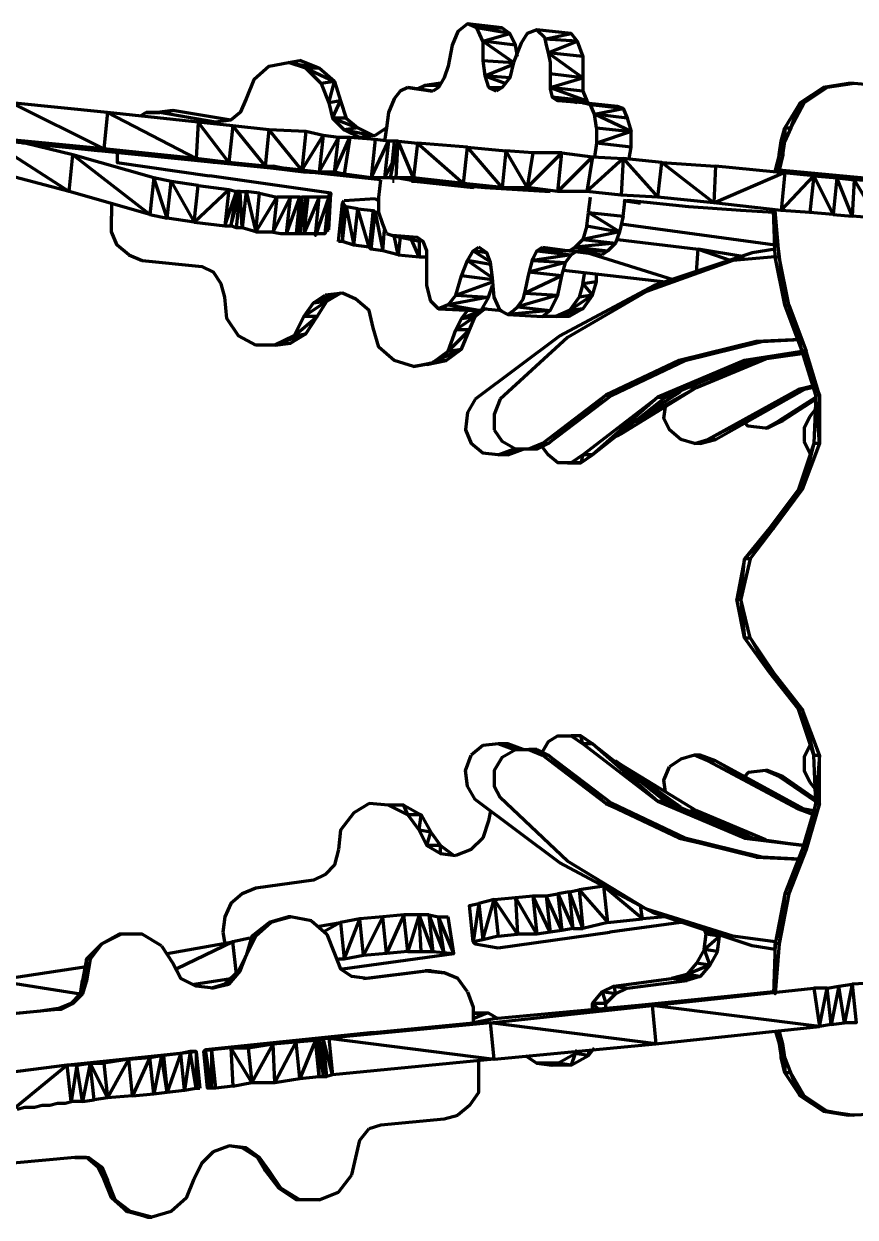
# Model space of a CAD drawing. Header units: inches. Extents: x -243 to 239, y -353 to 248.
# Drawn here: x -184.4 to -112.4, y 145 to 248.3 of the extents above; entities that cross this region are included whole.
import ezdxf

# ---------------------------------------------------------------- set-up
doc = ezdxf.new("R2010")
doc.units = ezdxf.units.IN
doc.layers.add('P', color=250, linetype='CONTINUOUS', lineweight=100)

msp = doc.modelspace()

# ---------------------------------------------------------------- linework, layer by layer
at = {"layer": 'P', "color": 0, "linetype": 'CONTINUOUS'}
for points in [[(-145.17, 248), (-143, 248), (-146, 248.33), (-146.83, 247.67), (-147.33, 246.5), (-147.67, 244.67)], [(-144.67, 246.83), (-145.17, 248), (-146, 248.33)], [(-143, 248), (-142.33, 247.5), (-145.17, 248)], [(-142.33, 247.5), (-141.83, 246.5), (-144.67, 246.83)], [(-144.67, 246.83), (-142.33, 247.5)], [(-139.33, 247), (-137, 247.5), (-140, 247.83), (-140.83, 247.5), (-141.33, 246.67), (-142, 245)], [(-140, 247.83), (-139.33, 247.17), (-139.17, 246.5), (-139, 245.83), (-138.83, 245), (-138.83, 244.17), (-138.83, 243.5), (-138.83, 242.67), (-138.67, 242)], [(-137, 247.5), (-136.5, 246.83), (-139.33, 247)], [(-142, 245), (-144.67, 246.83)], [(-144.67, 246.83), (-144.67, 245.17), (-144.5, 243.83), (-144.17, 242.83)], [(-141.67, 245.5), (-141.83, 246.5)], [(-136.5, 246.83), (-136, 245.5), (-139, 245.83), (-136, 243.67), (-138.83, 244)], [(-139, 245.83), (-136.5, 246.83)], [(-163.17, 244.67), (-161.5, 245), (-160.5, 245.17)], [(-161.5, 245), (-158.83, 244.5), (-160, 244.5)], [(-158.67, 243.17), (-160, 244.5), (-161.5, 245)], [(-157.5, 243.33), (-158.83, 244.5), (-160.5, 245.17)], [(-144.67, 245.17), (-142, 245)], [(-142, 245), (-142.33, 243.67), (-143, 242.83), (-143.5, 242.5)], [(-136, 245.5), (-136, 242.5), (-135.67, 241.67)], [(-163.17, 244.67), (-164.5, 243.5), (-165.17, 241.83), (-165.67, 240.67), (-166.5, 240)], [(-160, 244.5), (-157.5, 243.33)], [(-147.67, 244.67), (-148, 243.67), (-148.5, 242.83)], [(-144.5, 243.83), (-142, 244.83)], [(-157.67, 240.17), (-157, 241.67), (-158, 241.5), (-157.5, 243.33), (-158.67, 243.17)], [(-158.67, 243.17), (-158, 241.5), (-157.67, 240.17), (-156.67, 239.17)], [(-157.5, 243.33), (-157, 241.67), (-156.5, 240.17), (-155.5, 239.33)], [(-148.33, 243), (-149.67, 243), (-148.33, 243.17), (-148.5, 243.17), (-149.67, 243), (-150.33, 242.67)], [(-142.33, 243.67), (-144.5, 243.83), (-142.67, 243.17)], [(-138.83, 242.83), (-136, 243.67)], [(-151.83, 242.5), (-152.33, 241.83), (-152.83, 240.67), (-153, 239.33)], [(-151.17, 242.83), (-151.83, 242.5)], [(-149, 242.5), (-151.17, 242.83)], [(-151.17, 242.83), (-149, 242.5)], [(-148.5, 242.83), (-149, 242.5)], [(-144.17, 242.83), (-143.17, 242.83)], [(-144.17, 242.83), (-143, 242.83)], [(-143.5, 242.5), (-144.17, 242.83)], [(-136, 242.5), (-138.83, 242.83), (-135.67, 241.67), (-138.67, 242)], [(-136.5, 241.5), (-138.67, 242), (-138.17, 241.67)], [(-166.5, 240), (-171.5, 240.83), (-172.83, 240.67)], [(-172.67, 240.67), (-171.5, 240.83)], [(-136, 241.5), (-138.17, 241.67)], [(-133, 241.17), (-136, 241.5)], [(-135, 240.5), (-132.5, 241), (-135.33, 241.33), (-136, 241.5), (-132.5, 241), (-133, 241.17)], [(-135.5, 241.5), (-135.67, 241.67)], [(-134.83, 239.33), (-135, 240.5), (-135.33, 241.33)], [(-132.5, 241), (-132.17, 240.17), (-135, 240.5)], [(-173.83, 240.67), (-174.33, 240.33)], [(-173.83, 240.67), (-172.83, 240.67), (-172.67, 240.67)], [(-166.5, 240), (-167.83, 239.83), (-172.67, 240.67), (-173.83, 240.67)], [(-156.5, 240.17), (-157.67, 240.17), (-155.5, 239.33), (-156.67, 239.17)], [(-132.17, 240.17), (-131.83, 239), (-135, 240.5)], [(-156.67, 239.17), (-154.17, 238.67)], [(-155.33, 238.5), (-156.67, 239.17)], [(-154.17, 238.67), (-155.5, 239.33)], [(-153, 239.33), (-154, 238.67)], [(-153, 239.33), (-153.17, 238.17)], [(-134.83, 239.33), (-134.83, 238), (-135, 236.83)], [(-134.83, 239.33), (-131.83, 239)], [(-131.83, 237.67), (-131.83, 239), (-134.83, 238)], [(-154, 238.67), (-155.33, 238.5)], [(-131.83, 237.67), (-134.83, 238)], [(-176.33, 237.17), (-176.33, 236.33), (-168.33, 235.17)], [(-132, 236.67), (-131.83, 237.67)], [(-153, 230.17), (-153.33, 231), (-153.67, 232), (-153.67, 233.33), (-153.5, 234.83)], [(-152.33, 234.67), (-152.5, 234.67)], [(-149.83, 234.67), (-150.83, 234.67)], [(-176.83, 232.83), (-176.83, 231.67)], [(-135.67, 230.83), (-135.5, 232), (-135.33, 233.33)], [(-132.5, 231.67), (-132.33, 233.17)], [(-175.33, 228.33), (-176.33, 229.17), (-176.83, 230.33), (-176.83, 231.67)], [(-135.5, 232), (-132.5, 231.67), (-132.83, 230.33), (-135.5, 232)], [(-135.67, 230.83), (-136, 229.67), (-136.67, 229)], [(-135.67, 230.83), (-132.83, 230.33), (-136, 229.67)], [(-153, 230.17), (-152.5, 230)], [(-152.5, 230), (-150, 229.5)], [(-148.5, 223.67), (-149.17, 224.33), (-149.5, 225.67), (-149.5, 228.67), (-149.83, 229.5), (-150.33, 229.83), (-152.5, 230)], [(-136, 229.67), (-133.17, 229.33), (-136.67, 229), (-133.83, 228.67)], [(-132.83, 230.33), (-133.17, 229.33), (-133.83, 228.67)], [(-146.5, 226.5), (-146, 227.83), (-145.5, 228.67), (-145, 229)], [(-144.33, 228.5), (-145.5, 228.67), (-144.17, 227.83)], [(-142.5, 223.17), (-143.17, 223.5), (-143.67, 224.67), (-143.83, 226.33), (-144, 227.67), (-144.33, 228.5), (-145, 229)], [(-142.5, 223.17), (-142, 223.5), (-141.67, 223.83), (-141.17, 224.5), (-141, 225.17), (-140.83, 226), (-140.67, 226.67), (-140.5, 227.33), (-140.33, 228), (-140, 228.67)], [(-140, 228.67), (-137, 228.33), (-140.33, 227.83), (-137.5, 227.67), (-140.67, 226.83)], [(-136.83, 228.67), (-140, 228.67), (-139.5, 229)], [(-139.5, 229), (-137.17, 228.67), (-134.33, 228.33)], [(-136.67, 229), (-137.17, 228.67), (-133.83, 228.67), (-134.33, 228.33)], [(-137, 228.33), (-136.5, 228.67)], [(-175.33, 228.33), (-174.17, 227.83)], [(-174.17, 227.83), (-169, 227.33)], [(-167, 224.67), (-167.33, 225.83), (-168, 226.83), (-169, 227.33)], [(-144, 227.5), (-146, 227.83), (-143.83, 226.33)], [(-137.83, 226.5), (-137.5, 227.67), (-137, 228.33)], [(-147, 224.83), (-146.5, 226.5)], [(-143.83, 226.17), (-146.5, 226.5)], [(-138.17, 224.83), (-137.83, 226.5), (-141, 225)], [(-137.83, 226.5), (-140.67, 226.83)], [(-136, 225.83), (-135.83, 226.83)], [(-135.17, 224.83), (-134.83, 226), (-134.83, 226.67)], [(-147, 224.83), (-143.83, 226)], [(-144.17, 224.67), (-143.83, 225.67)], [(-136, 225.83), (-136.33, 224.67), (-137.17, 223.5), (-138.33, 223)], [(-134.83, 226), (-136, 225.83), (-135.17, 224.83), (-136.33, 224.67)], [(-164.33, 220.5), (-165.83, 221.33), (-166.83, 222.83), (-167, 224.67)], [(-161.33, 220.67), (-160, 221.5), (-159, 223), (-158.17, 224.33), (-157, 225)], [(-161, 221.33), (-160.17, 223), (-159.33, 224.17), (-158.33, 224.83)], [(-157, 225), (-159.33, 224.17), (-158.17, 224.33), (-160.17, 223)], [(-154.17, 222), (-154.5, 223.5), (-155.67, 224.5), (-156.83, 225), (-158.33, 224.83)], [(-147, 224.83), (-147.67, 224), (-148.5, 223.67)], [(-147, 224.83), (-144.17, 224.67), (-147.67, 224)], [(-144.17, 224.67), (-144.83, 223.5), (-145.5, 223.5)], [(-141, 225), (-138.17, 224.83), (-141.67, 223.83)], [(-138.17, 224.83), (-138.83, 223.5), (-139.5, 223)], [(-135.17, 224.83), (-137.17, 223.5)], [(-135.17, 224.83), (-136, 223.67), (-137.17, 223)], [(-149.5, 218.83), (-147.83, 219.17), (-146.5, 220.17), (-145.83, 221.83), (-145.33, 223), (-144.5, 223.67)], [(-147.67, 224), (-144.83, 223.5), (-148.5, 223.67), (-145.5, 223.5)], [(-146.5, 222.83), (-144.5, 223.67), (-144.67, 223.67)], [(-146.5, 222.83), (-146, 223.5)], [(-144.5, 223.67), (-144.67, 223.67), (-144.33, 223.67)], [(-144.5, 223.67), (-143, 223.5)], [(-141.67, 223.83), (-138.83, 223.5), (-142.5, 223.17), (-139.5, 223)], [(-138.33, 223), (-136, 223.67), (-137.17, 223.5)], [(-161, 221.33), (-159, 223), (-160.17, 223)], [(-150.67, 218.67), (-149, 219), (-147.67, 220), (-147, 221.83), (-146.5, 222.83)], [(-146.5, 222.83), (-145.33, 223), (-147, 221.83)], [(-139.5, 223), (-139.5, 223)], [(-137.17, 223), (-138.33, 223), (-139.5, 223)], [(-161, 221.33), (-162.67, 220.5), (-164.33, 220.5)], [(-161, 221.33), (-160, 221.5), (-162.67, 220.5), (-161.33, 220.67)], [(-149.5, 218.83), (-150.67, 218.67), (-152.33, 219.17), (-153.67, 220.33), (-154.17, 222)], [(-147.67, 220), (-145.83, 221.83), (-147, 221.83)], [(-147.67, 220), (-146.5, 220.17), (-149, 219)], [(-150.67, 218.67), (-147.83, 219.17), (-149, 219)], [(-154.5, 180.83), (-155.83, 180), (-157, 178.5), (-157.17, 176.83)], [(-151.17, 179.83), (-152.83, 180.67), (-154.5, 180.83)], [(-150.17, 178.5), (-150, 179.83), (-151.17, 179.83), (-151.5, 180.67), (-152.83, 180.67)], [(-151.5, 180.67), (-150, 179.83), (-149.17, 178.33), (-148.33, 177.17), (-147.17, 176.33)], [(-151.17, 179.83), (-150.17, 178.5), (-149.5, 177.17), (-148.33, 176.5), (-147, 176.33)], [(-144, 180.17), (-144.17, 179.33)], [(-144.17, 179.33), (-144.67, 177.83), (-145.67, 176.83), (-147, 176.33)], [(-148.33, 176.5), (-148.33, 177.17), (-149.5, 177.17), (-149.17, 178.33), (-150.17, 178.5)], [(-157.17, 176.83), (-157.5, 175.5), (-158.33, 174.67), (-159.33, 174.17)], [(-159.33, 174.17), (-164.33, 173.5)], [(-165.5, 173), (-166.5, 172.17), (-167, 171), (-167.17, 169.67)], [(-164.33, 173.5), (-165.5, 173)], [(-161.33, 171), (-161.5, 171), (-163.17, 170.5), (-161.33, 171), (-163, 170.5), (-164.33, 169.33)], [(-159.5, 170.67), (-161.33, 171)], [(-159.5, 170.67), (-158.17, 169.5), (-157.5, 167.83)], [(-176, 169.5), (-177.67, 168.67), (-176.17, 169.5), (-177.67, 168.67), (-177.67, 168.67), (-178.67, 167.33)], [(-174.17, 169.5), (-174.33, 169.5), (-176, 169.5), (-176.17, 169.5)], [(-172.5, 168.5), (-174.17, 169.5), (-176, 169.5)], [(-167.17, 169.67), (-167, 168.67)], [(-163, 170.5), (-164.67, 169.33), (-163.17, 170.5), (-163, 170.5)], [(-127.5, 170.5), (-133.67, 169.67)], [(-125.5, 168.17), (-125.33, 169.5), (-125.5, 170)], [(-125.5, 168.17), (-124.17, 169.33), (-125.33, 169.5)], [(-124.33, 168), (-124.17, 169.33), (-124.33, 169.5)], [(-179, 167.33), (-177.67, 168.67), (-178.67, 167.33), (-179, 167.33)], [(-172.5, 168.5), (-171.5, 167), (-170.83, 165.67), (-169.5, 165)], [(-164.33, 169.33), (-164.67, 169.33), (-165.17, 167.67), (-164.33, 169.33), (-165.17, 167.67)], [(-165.67, 166.33), (-165.17, 167.67), (-165.83, 166.33), (-165.17, 167.67), (-165.17, 167.67)], [(-157.5, 167.83), (-157, 166.5), (-156, 165.83)], [(-124.33, 168), (-125.5, 168.17), (-125, 166.83), (-127, 166)], [(-125.5, 168.17), (-126.17, 167), (-127, 166)], [(-124.33, 168), (-125, 166.83), (-125.83, 165.83)], [(-178.67, 167.33), (-179, 165.5), (-179, 167.33), (-179.33, 165.5)], [(-125, 166.83), (-126.17, 167)], [(-179, 165.5), (-179.33, 164.33), (-180.17, 163.5)], [(-179.5, 164.33), (-179.33, 165.5), (-179, 165.5), (-179.5, 164.33)], [(-165.67, 166.33), (-165.83, 166.33), (-167, 165.17), (-165.67, 166.33), (-166.67, 165.17), (-168, 164.83)], [(-154.67, 165.67), (-156, 165.83)], [(-155, 165.67), (-149.67, 166.33), (-149.33, 166.33), (-154.67, 165.67)], [(-149.17, 166.33), (-149.67, 166.33), (-148, 166.17), (-149.33, 166.33)], [(-146, 164.5), (-146.83, 165.67), (-148, 166.17)], [(-133.33, 165), (-128.33, 165.67)], [(-132.17, 164.83), (-127, 165.5)], [(-125.83, 165.83), (-127, 166), (-128.33, 165.67), (-125.83, 165.83), (-127, 165.5), (-128.33, 165.67)], [(-179.33, 164.33), (-180.33, 163.5), (-179.5, 164.33), (-179.33, 164.33)], [(-168, 164.83), (-169.5, 165)], [(-168.17, 164.83), (-166.67, 165.17), (-167, 165.17)], [(-167, 165.17), (-168.17, 164.83)], [(-146, 164.5), (-145.5, 163.17), (-145.5, 161.83)], [(-134.33, 164.5), (-133.33, 165), (-133.17, 164.33), (-134.33, 164.5), (-134, 163.5), (-135.17, 163.5), (-134.67, 163)], [(-135.17, 163), (-135.17, 163.5), (-134.33, 164.5)], [(-134, 163), (-134, 163.5), (-133.17, 164.33)], [(-133.33, 165), (-132.17, 164.83), (-133.17, 164.33)], [(-180.17, 163.5), (-180.33, 163.5), (-181.5, 163), (-180.17, 163.5), (-181.17, 163)], [(-186.83, 162.5), (-181.5, 163), (-181.17, 163), (-186.67, 162.5)], [(-144.17, 162.67), (-145.5, 162.67), (-144.33, 162.67)], [(-144.17, 162.67), (-144.33, 162.67), (-145.5, 162.17)], [(-143.33, 162.17), (-144.17, 162.67), (-144.33, 162.67)], [(-154.17, 161), (-145.5, 161.83)], [(-135.5, 159.5), (-135.5, 159), (-136.67, 159.17), (-137, 158.17), (-138.17, 158.33)], [(-138.17, 158.33), (-136.67, 159.17), (-136.5, 159.5)], [(-137, 158.17), (-135.5, 159), (-135, 159.67)], [(-145, 155.83), (-145, 157.17), (-145, 158.5)], [(-141, 159), (-140, 158.33)], [(-137, 158.17), (-138.67, 158.17), (-138.17, 158.33), (-140, 158.33), (-138.67, 158.17)], [(-145, 155.83), (-145.83, 154.67), (-146.83, 153.83)], [(-154.5, 152.67), (-153.5, 153)], [(-153.5, 153), (-148, 153.5)], [(-148, 153.5), (-146.83, 153.83)], [(-155.33, 151.67), (-154.5, 152.67)], [(-168, 150.67), (-166.67, 151.17)], [(-164.17, 150.17), (-165.5, 151), (-164, 150.17), (-165.17, 151), (-166.67, 151.17)], [(-165.17, 151), (-165.5, 151), (-166.67, 151.17)], [(-156, 148.67), (-155.33, 151.67)], [(-179, 150.17), (-180, 150.17), (-185.33, 149.67)], [(-180, 150.17), (-179, 150.17)], [(-180, 150.17), (-178.83, 150.17)], [(-177.17, 148.17), (-177.5, 148.33), (-178, 149.33), (-177.67, 149.33), (-178.83, 150.17), (-178, 149.33), (-179, 150.17), (-178.83, 150.17)], [(-169, 149.67), (-168, 150.67)], [(-163.5, 149), (-164.17, 150.17), (-164, 150.17)], [(-162.33, 147.5), (-163.5, 149), (-162.17, 147.5), (-163.17, 149), (-164, 150.17)], [(-163.17, 149), (-163.5, 149), (-164, 150.17)], [(-177.67, 149.33), (-177.17, 148.17), (-178, 149.33)], [(-170.33, 146.67), (-169.67, 148.33), (-169, 149.67)], [(-173.67, 145), (-173.33, 145), (-175.17, 145.5), (-173.67, 145), (-175.5, 145.5), (-175.17, 145.5), (-176.5, 146.5), (-175.5, 145.5), (-176.83, 146.67), (-176.5, 146.5), (-177.17, 148.17), (-176.83, 146.67), (-177.5, 148.33)], [(-158.83, 146.5), (-157.17, 147.17), (-156, 148.67)], [(-162.33, 147.5), (-160.5, 146.5), (-160.83, 146.5), (-162.33, 147.5), (-162.17, 147.5)], [(-158.83, 146.5), (-160.5, 146.5), (-162.17, 147.5)], [(-170.33, 146.67), (-171.67, 145.5), (-173.33, 145)], [(-158.83, 146.5), (-159.67, 146.5)]]:
    msp.add_lwpolyline(points, dxfattribs=at)
at = {"layer": 'P', "color": 201, "linetype": 'CONTINUOUS'}
for points in [[(-112.5, 243.17), (-113, 243.17), (-114.83, 242.83), (-115.17, 242.83), (-116.83, 241.5), (-117.17, 241.5)], [(-113, 243.17), (-115.17, 242.83)], [(-112.5, 243.17), (-114.83, 242.83)], [(-106, 241.5), (-108.67, 242.83), (-112.5, 243.17)], [(-115.17, 242.83), (-117.17, 241.5), (-118.5, 239.33)], [(-114.83, 242.83), (-116.83, 241.5)], [(-116.83, 241.5), (-118, 239.33), (-117.17, 241.5)], [(-118.83, 238.17), (-118.5, 239.33), (-118.5, 238.17), (-118.83, 238.17)], [(-118.5, 239.33), (-118, 239.33), (-118.5, 238.17)], [(-119, 237), (-118.83, 238.17), (-118.67, 237), (-119, 237)], [(-118.67, 237), (-118.5, 238.17)], [(-118.67, 237), (-119, 235.67), (-119, 237), (-119.33, 235.67)], [(-106.67, 234.5), (-107, 234.5), (-119.33, 235.67), (-119, 235.67)], [(-106.67, 234.17), (-106.67, 234.5), (-119, 235.67)], [(-119.33, 228.17), (-119.5, 232.17), (-119, 228.17), (-119.33, 232.17)], [(-117, 220), (-118.5, 224), (-118.17, 224), (-119, 228.17), (-118.5, 224), (-119.33, 228.17), (-119, 228.17)], [(-118.17, 224), (-116.67, 220), (-117, 220), (-118.17, 224)], [(-115.5, 216.17), (-115.83, 216.17), (-117, 220), (-115.5, 216.17), (-116.67, 220)], [(-115.5, 216.17), (-115.5, 212), (-115.83, 216.17), (-116, 212)], [(-115.5, 212), (-116, 212), (-117, 208), (-117.33, 208), (-119.5, 204.67)], [(-116, 212), (-117.33, 208)], [(-115.5, 212), (-117, 208)], [(-117.33, 208), (-119.83, 204.67), (-122, 202), (-122.67, 198.5)], [(-117, 208), (-119.5, 204.67)], [(-119.83, 204.67), (-119.5, 204.67), (-122, 202)], [(-121.5, 202), (-119.5, 204.67)], [(-122, 195.17), (-121.5, 195.17), (-122.33, 198.5), (-122, 202)], [(-121.5, 202), (-122.33, 198.5)], [(-121.5, 202), (-122, 202)], [(-122.33, 198.5), (-122, 195.17), (-122.67, 198.5), (-122.33, 198.5)], [(-121.5, 195.17), (-119.83, 192.17), (-122, 195.17)], [(-121.5, 195.17), (-119.5, 192.17), (-119.83, 192.17)], [(-117, 189), (-116, 185), (-117.33, 189), (-117, 189), (-119.5, 192.17), (-117.33, 189), (-119.83, 192.17)], [(-116, 185), (-115.5, 185), (-117, 189)], [(-115.5, 180.83), (-115.5, 185), (-115.83, 180.83), (-116, 185)], [(-115.83, 180.83), (-117, 176.83)], [(-116.67, 176.83), (-115.83, 180.83)], [(-115.5, 180.83), (-116.67, 176.83)], [(-115.5, 180.83), (-115.83, 180.83)], [(-116.67, 176.83), (-117, 176.83), (-118.17, 173), (-118.5, 173), (-119, 168.67), (-119.33, 168.67)], [(-117, 176.83), (-118.5, 173)], [(-116.67, 176.83), (-118.17, 173)], [(-118.5, 173), (-119.33, 168.67)], [(-118.17, 173), (-119, 168.67)], [(-119, 168.67), (-119.33, 164.33), (-119.33, 168.67), (-119.5, 164.33)], [(-119.33, 161.17), (-118.67, 160), (-119, 161.17)], [(-119.33, 161.17), (-119, 160)], [(-118.83, 158.83), (-118.5, 158.83), (-118.5, 157.5), (-118.83, 158.83), (-118.67, 160), (-119, 160)], [(-119, 160), (-118.83, 158.83)], [(-117.17, 155.5), (-118, 157.5), (-118.5, 158.83), (-118.67, 160)], [(-116.83, 155.5), (-118, 157.5), (-118.5, 157.5)], [(-118.5, 157.5), (-117.17, 155.5), (-115.17, 154.17)], [(-106, 155.5), (-108.67, 154), (-112.5, 153.83), (-113, 153.83), (-114.83, 154.17), (-115.17, 154.17), (-116.83, 155.5), (-117.17, 155.5)], [(-116.83, 155.5), (-114.83, 154.17)], [(-115.17, 154.17), (-113, 153.83)], [(-114.83, 154.17), (-112.5, 153.83)]]:
    msp.add_lwpolyline(points, dxfattribs=at)
at = {"layer": 'P', "color": 191, "linetype": 'CONTINUOUS'}
for points in [[(-177.17, 240.67), (-185.5, 241.5), (-177.5, 237.5), (-185.83, 238.33), (-185.5, 241.5), (-193.83, 242.33)], [(-163.5, 236), (-166.33, 239.5), (-166.67, 236.33), (-169.33, 239.83), (-169.5, 236.67), (-177.17, 240.67), (-177.5, 237.5)], [(-163.17, 239.17), (-166.33, 239.5), (-169.33, 239.83), (-177.17, 240.67)], [(-160.33, 235.67), (-163.5, 236), (-163.17, 239.17)], [(-157.5, 235.5), (-158.83, 235.5), (-157.17, 238.5), (-158.5, 238.67), (-158.83, 235.5), (-160.33, 235.67), (-158.5, 238.67), (-160, 239), (-163.17, 239.17)], [(-160, 239), (-160.33, 235.67), (-163.17, 239.17)], [(-179, 237.67), (-185, 238.17), (-188.17, 238.5)], [(-178, 237.33), (-186, 238.17), (-185.83, 238.33)], [(-153.5, 234.83), (-161.33, 235.67), (-184.5, 238)], [(-157.5, 235.5), (-156.17, 238.5), (-156.67, 235.33), (-157.5, 235.5), (-157.17, 238.5)], [(-154, 238.33), (-156.17, 238.5), (-157.17, 238.5)], [(-152.33, 238.17), (-152.83, 238.17), (-153.17, 235), (-154.33, 235), (-152.83, 238.17), (-154, 238.33), (-154.33, 235), (-156.67, 235.33)], [(-165.67, 236.17), (-167, 236.33), (-168, 236.33), (-173.33, 237), (-179, 237.67)], [(-177.83, 237.5), (-178, 237.33)], [(-170.33, 236.67), (-178, 237.33), (-178, 237.5)], [(-166.67, 236.33), (-169.5, 236.67), (-177.5, 237.5)], [(-170.17, 236.67), (-170.33, 236.67)], [(-167, 236.33), (-170.33, 236.67)], [(-160.17, 235.5), (-167, 236.33)], [(-163.5, 236), (-166.67, 236.33)], [(-165.67, 236.17), (-164.33, 236)], [(-164.33, 236), (-162.83, 236)], [(-163.5, 236), (-163.5, 236)], [(-159.67, 235.5), (-161.17, 235.67), (-162.83, 236)], [(-151.83, 235), (-153.17, 235), (-152.5, 236.33)], [(-159.67, 235.5), (-160.17, 235.5)], [(-159.33, 235.5), (-159.17, 235.5), (-159.33, 235.5), (-159.67, 235.5), (-159.33, 235.5)], [(-151.83, 235), (-150.33, 234.67), (-145.5, 234.17), (-149.83, 234.67)], [(-145.5, 234.17), (-145.5, 234.17)]]:
    msp.add_lwpolyline(points, dxfattribs=at)
at = {"layer": 'P', "color": 151, "linetype": 'CONTINUOUS'}
for points in [[(-187.5, 238.33), (-180.5, 233.83), (-188.83, 236), (-188.5, 238.5)], [(-173.5, 231.83), (-180.5, 233.83), (-180.17, 237), (-184.33, 238)], [(-173.5, 231.83), (-172, 231.5), (-173.17, 235), (-180.17, 237)], [(-173.17, 235), (-173.5, 231.83), (-180.17, 237)], [(-169.67, 231.17), (-169.33, 234.33), (-171.67, 234.67), (-169.67, 231.17), (-172, 231.5), (-171.67, 234.67), (-173.17, 235)], [(-158, 230.5), (-157.83, 233.67), (-168.33, 235.17)], [(-169.67, 231.17), (-166.67, 234), (-167, 230.83)], [(-169.33, 234.33), (-166.67, 234), (-166, 233.83)], [(-167, 230.83), (-166, 233.83)], [(-166, 230.67), (-166.5, 230.83), (-165.67, 233.83), (-166, 233.83), (-166.5, 230.83)], [(-165.5, 230.67), (-166, 230.67), (-165.67, 233.83)], [(-165.67, 233.83), (-165.17, 233.83), (-165.5, 230.67), (-165.67, 233.83)], [(-164.33, 230.33), (-164, 233.67), (-165.17, 233.83), (-164.33, 230.33), (-165.5, 230.67)], [(-164, 233.67), (-162.5, 233.33)], [(-157.83, 233.67), (-158.17, 231.5)], [(-158, 233.5), (-158, 233.5), (-157.83, 233.67)], [(-164.33, 230.33), (-162.5, 233.33), (-162.83, 230.33)], [(-161.67, 230.17), (-161.33, 233.33), (-162.83, 230.33)], [(-160.5, 233.33), (-162.5, 233.33)], [(-161.67, 230.17), (-160.5, 233.33), (-160.83, 230.17)], [(-160.5, 230.17), (-160, 233.33), (-160.5, 230.17), (-160.33, 233.33), (-160.83, 230.17)], [(-160.5, 230.17), (-159.83, 233.33), (-160.17, 230.17)], [(-160.5, 233.33), (-160.33, 233.33)], [(-158, 233.5), (-158, 233.33), (-158, 233.33), (-159.83, 233.33), (-160, 233.33), (-160.33, 233.33)], [(-158, 233.33), (-159.17, 230), (-158.83, 233.33), (-160.17, 230.17)], [(-158, 233.33), (-158.33, 230.17), (-158, 233.33), (-158.33, 230.17)], [(-158, 233.5), (-158, 233.33)], [(-169.67, 231.17), (-167, 230.83), (-166.5, 230.83)], [(-158.33, 230.33), (-158, 230.5)], [(-164.33, 230.33), (-163.67, 230.33), (-163, 230.33), (-162.17, 230.17), (-161.33, 230.17), (-160.5, 230.17), (-159.67, 230.17), (-159, 230.17), (-158.33, 230.17)]]:
    msp.add_lwpolyline(points, dxfattribs=at)
at = {"layer": 'P', "color": 181, "linetype": 'CONTINUOUS'}
for points in [[(-152.17, 235), (-152.67, 235), (-152, 238.17), (-152.33, 238.17), (-152.67, 235), (-152, 235)], [(-150.67, 235), (-152.17, 235), (-152, 238.17)], [(-152, 238.17), (-150.33, 238), (-150.67, 235), (-152, 238.17)], [(-143, 234.17), (-146.33, 234.5), (-146, 237.67), (-150.33, 238), (-146.33, 234.5), (-150.67, 235)], [(-146, 237.67), (-142.67, 237.33), (-143, 234.17), (-146, 237.67)], [(-137.83, 237.17), (-140.33, 237.17), (-142.67, 237.33)], [(-140.33, 237.17), (-140.83, 234.17), (-142.67, 237.33)], [(-138.17, 233.83), (-137.83, 237.17), (-140.83, 234.17)], [(-135.17, 236.83), (-135.67, 233.83), (-138.17, 233.83), (-140.83, 234.17)], [(-137.83, 237.17), (-135.17, 236.83), (-138.17, 233.83)], [(-135.17, 236.83), (-132.5, 236.67), (-135.67, 233.83)], [(-132.5, 236.67), (-132.67, 233.5), (-135.67, 233.83)], [(-124.67, 232.83), (-129.5, 233.33), (-129.17, 236.33), (-132.5, 236.67), (-129.5, 233.33), (-132.67, 233.5)], [(-129.17, 236.33), (-124.5, 236), (-124.67, 232.83), (-129.17, 236.33)], [(-114.33, 231.83), (-116, 235.17), (-116.33, 232), (-118.83, 232.17), (-116, 235.17), (-124.5, 236)], [(-152, 235), (-150.17, 234.67)], [(-150.17, 234.67), (-144.5, 234.17)], [(-124.67, 232.83), (-118.5, 235.5), (-118.83, 232.17), (-124.67, 232.83)], [(-116, 235.17), (-114, 235), (-114.33, 231.83), (-116.33, 232)], [(-114, 235), (-112.5, 234.83), (-112.67, 231.67), (-114, 235)], [(-107.5, 231.17), (-110.5, 231.5), (-110.17, 234.67), (-112.5, 234.83), (-110.5, 231.5), (-112.67, 231.67)], [(-144.5, 234.17), (-138.83, 233.83)], [(-143, 234.17), (-140.83, 234.17)], [(-132.17, 233), (-131.83, 233), (-131.17, 232.83), (-131.33, 232.83), (-132.5, 233)], [(-126.83, 232.5), (-131.83, 233), (-132.17, 233)], [(-131.17, 232.83), (-131, 232.83)], [(-119.5, 232), (-122.33, 232.17), (-126.83, 232.5)], [(-114.33, 231.83), (-112.67, 231.67)]]:
    msp.add_lwpolyline(points, dxfattribs=at)
at = {"layer": 'P', "color": 141, "linetype": 'CONTINUOUS'}
for points in [[(-157.17, 229.5), (-156.83, 232.83), (-156.83, 229.5), (-157.17, 229.5)], [(-154.5, 229), (-155.83, 229.17), (-155.5, 232.33), (-156.5, 232.5), (-155.83, 229.17), (-156.83, 229.5), (-156.5, 232.5), (-156.83, 232.83), (-156.67, 233)], [(-154, 233.17), (-156.67, 233)], [(-153.67, 233), (-154, 233.17)], [(-154.5, 229), (-154.33, 228.83), (-154.17, 232.17), (-154.5, 229), (-155.5, 232.33)], [(-155.5, 232.33), (-154.17, 232.17)], [(-153.67, 232), (-154, 232), (-153.33, 228.67), (-154.33, 228.83), (-154, 232), (-154.17, 232.17)], [(-152, 228.33), (-153.33, 228.67), (-153.17, 230.5)], [(-119.33, 229.17), (-132.67, 231)], [(-151.83, 229.83), (-152, 228.33), (-152.33, 230)], [(-150.17, 229.67), (-150.17, 228.17), (-150.83, 229.67)], [(-133, 229.67), (-126, 228.83)], [(-128.17, 226.17), (-135.67, 228.5)], [(-126.17, 226.83), (-126, 228.83)], [(-122, 228.17), (-126, 228.83), (-123.17, 227.83)], [(-152, 228.33), (-150.17, 228.17), (-149.5, 228.17)], [(-137.67, 227), (-128.83, 226)]]:
    msp.add_lwpolyline(points, dxfattribs=at)
at = {"layer": 'P', "color": 61, "linetype": 'CONTINUOUS'}
for points in [[(-121.33, 228.5), (-129.83, 225.67), (-138, 221.33), (-145.33, 215.83)], [(-119.33, 228.83), (-121.33, 228.5)], [(-145.33, 215.83), (-146, 214.67), (-146.17, 213.17), (-145.67, 212)], [(-141.83, 211.5), (-142, 211.5), (-142.5, 211), (-143.33, 211), (-144.67, 211.17), (-145.67, 212)], [(-143.33, 211), (-142, 211.5)], [(-142.5, 211), (-141.17, 211.5)], [(-142, 211.5), (-142, 211.5)], [(-145.33, 181.17), (-146, 182.33), (-146.17, 183.67), (-145.67, 185)], [(-142.5, 186), (-143.33, 186), (-144.67, 185.83), (-145.67, 185)], [(-141.17, 185.5), (-143.33, 186)], [(-142, 185.5), (-143.33, 186)], [(-141.17, 185.5), (-142.5, 186)], [(-142, 185.5), (-141.83, 185.5)], [(-142, 185.33), (-142, 185.5)], [(-119.33, 168.17), (-121.33, 168.5), (-129.83, 171.33), (-138, 175.67), (-145.33, 181.17)]]:
    msp.add_lwpolyline(points, dxfattribs=at)
at = {"layer": 'P', "color": 81, "linetype": 'CONTINUOUS'}
for points in [[(-123, 227.83), (-130.5, 225.17)], [(-119.33, 228.17), (-123, 227.83)], [(-130.5, 225.17), (-137.33, 221.17)], [(-137.33, 221.17), (-143.17, 215.83)], [(-120.5, 220.83), (-121, 220.83), (-127.67, 219.17), (-120.5, 220.83)], [(-127.17, 219.17), (-120.5, 220.83)], [(-120.5, 220.83), (-117.17, 221), (-121, 220.83), (-117.17, 221)], [(-127.67, 219.17), (-134, 216.17), (-133.5, 216.17)], [(-127.17, 219.17), (-127.67, 219.17), (-133.5, 216.17)], [(-133.5, 216.17), (-127.17, 219.17)], [(-139, 212), (-134, 216.17), (-139.5, 212), (-139, 212)], [(-139, 212), (-133.5, 216.17)], [(-143.17, 215.83), (-143.67, 214.5), (-143.67, 213.17)], [(-143.67, 213.17), (-143, 212.17)], [(-139.5, 212), (-140.67, 211.5), (-141.83, 211.5), (-143, 212.17)], [(-139.5, 212), (-140, 211.5), (-140.67, 211.5)], [(-140, 211.5), (-139, 212)], [(-143, 184.83), (-141.83, 185.5), (-140.67, 185.5), (-139.5, 185)], [(-140.67, 185.5), (-139, 185), (-139.5, 185)], [(-140, 185.5), (-140.67, 185.5)], [(-139, 185), (-140, 185.5)], [(-134, 180.83), (-139.5, 185)], [(-133.5, 180.83), (-134, 180.83), (-139, 185)], [(-133.5, 180.83), (-139, 185)], [(-143, 184.83), (-143.67, 183.67), (-143.67, 182.33), (-143.17, 181.33)], [(-119.33, 168.83), (-123, 169.33), (-130.5, 171.67), (-137.33, 175.83), (-143.17, 181.33)], [(-134, 180.83), (-127.17, 177.83), (-127.67, 177.83)], [(-127.67, 177.83), (-134, 180.83)], [(-127.17, 177.83), (-133.5, 180.83)], [(-120.5, 176.17), (-121, 176.17), (-127.67, 177.83), (-120.5, 176.17)], [(-120.5, 176.17), (-127.17, 177.83)], [(-117.33, 176), (-121, 176.17), (-117.33, 176)], [(-117.17, 176), (-120.5, 176.17)]]:
    msp.add_lwpolyline(points, dxfattribs=at)
at = {"layer": 'P', "color": 71, "linetype": 'CONTINUOUS'}
for points in [[(-116.83, 220), (-122, 219.17), (-121.33, 219.17), (-128.83, 216), (-122, 219.17), (-129.5, 216), (-128.83, 216)], [(-121.33, 219.17), (-116.83, 219.83), (-121.33, 219.17)], [(-129.5, 216), (-135.17, 211), (-136, 211), (-136.17, 210.33), (-138.17, 210.33), (-139, 211), (-139.5, 211.67)], [(-136, 211), (-129.5, 216)], [(-135.17, 211), (-128.83, 216)], [(-136, 211), (-137, 210.33), (-138.17, 210.33)], [(-137.33, 210.33), (-136.17, 210.33), (-135.17, 211)], [(-138.17, 186.67), (-139, 186.17), (-139.5, 185.33)], [(-138.17, 186.67), (-137, 186.67), (-136, 186)], [(-135.17, 186), (-136, 186), (-136.17, 186.67), (-137, 186.67)], [(-135.17, 186), (-136.17, 186.67)], [(-129.5, 181), (-136, 186)], [(-121.33, 177.83), (-122, 177.83), (-128.83, 181), (-129.5, 181), (-135.17, 186)], [(-128.83, 181), (-135.17, 186)], [(-122, 177.83), (-129.5, 181)], [(-121.33, 177.83), (-128.83, 181)], [(-121.33, 177.83), (-116.83, 177.17), (-122, 177.83), (-116.83, 177.17)]]:
    msp.add_lwpolyline(points, dxfattribs=at)
at = {"layer": 'P', "color": 51, "linetype": 'CONTINUOUS'}
for points in [[(-126.17, 216.83), (-120.17, 219.33)], [(-120.33, 219.33), (-125, 217.5)], [(-121.5, 219.17), (-121.33, 219.17)], [(-133.33, 212.5), (-132.67, 212.83), (-126.17, 216.83)], [(-126.67, 216.83), (-126.17, 216.83), (-131.5, 213.83)], [(-130.67, 214.5), (-127.5, 216.5)], [(-133, 212.67), (-132.67, 212.83), (-133, 212.83)], [(-132.67, 184.17), (-133.17, 184.5)], [(-133, 184.17), (-132.67, 184.17)], [(-127.5, 180.5), (-132.67, 184.17)], [(-126.17, 180.17), (-132.67, 184.17)], [(-127.67, 180.5), (-130.5, 182.33)], [(-121, 177.67), (-126.17, 180.17), (-126.67, 180.17)], [(-120.17, 177.67), (-126.17, 180.17)]]:
    msp.add_lwpolyline(points, dxfattribs=at)
at = {"layer": 'P', "color": 41, "linetype": 'CONTINUOUS'}
for points in [[(-116.83, 216.67), (-125.17, 212.33), (-117.33, 216.67)], [(-124.5, 212.33), (-116.83, 216.67)], [(-116, 217), (-117.33, 216.67), (-116, 217)], [(-116, 216.83), (-116.83, 216.67), (-117.33, 216.67)], [(-125.83, 212), (-126.33, 212), (-127.5, 212.33), (-128.5, 213.17), (-129, 214.17), (-128.83, 215.17)], [(-126.33, 212), (-124.5, 212.33), (-125.17, 212.33)], [(-126.33, 212), (-125.17, 212.33)], [(-125.83, 212), (-124.5, 212.33)], [(-124.5, 184.5), (-125.17, 184.5), (-125.83, 185), (-126.33, 185), (-127.5, 184.67), (-128.5, 184)], [(-125.17, 184.5), (-126.33, 185)], [(-124.5, 184.5), (-125.83, 185)], [(-128.83, 181.83), (-129, 182.83), (-128.5, 184)], [(-116, 179.83), (-117.33, 180.33), (-125.17, 184.5)], [(-116, 180.17), (-116.83, 180.33), (-117.33, 180.33), (-124.5, 184.5)], [(-116.83, 180.33), (-124.5, 184.5)], [(-116, 180.17), (-116.83, 180.33)]]:
    msp.add_lwpolyline(points, dxfattribs=at)
at = {"layer": 'P', "color": 31, "linetype": 'CONTINUOUS'}
for points in [[(-119, 214), (-115.83, 216)], [(-118.67, 214), (-115.83, 215.83)], [(-118.67, 214), (-115.83, 215.83)], [(-120.17, 213.33), (-118.67, 214), (-119, 214)], [(-120.17, 213.33), (-119, 214)], [(-120, 213.33), (-118.67, 214)], [(-120, 213.33), (-120.17, 213.33), (-121.67, 213.5), (-122, 213.83)], [(-120, 183.67), (-120.17, 183.67), (-121.67, 183.5), (-122, 183.17)], [(-120.17, 183.67), (-118.67, 183.17), (-119, 183.17)], [(-119, 183.17), (-120.17, 183.67)], [(-118.67, 183.17), (-120, 183.67)], [(-119, 183.17), (-115.83, 181)], [(-115.83, 181), (-119, 183.17)], [(-115.83, 181.17), (-118.67, 183.17)]]:
    msp.add_lwpolyline(points, dxfattribs=at)
at = {"layer": 'P', "color": 21, "linetype": 'CONTINUOUS'}
for points in [[(-115.83, 215), (-116.33, 214.33)], [(-116.33, 214.33), (-116.83, 213.33), (-116.83, 212.17)], [(-116.17, 211), (-116.33, 211.17), (-116.83, 212.17)], [(-116.17, 185.83), (-116.33, 185.83), (-116.83, 184.83), (-116.83, 183.67), (-116.33, 182.67)], [(-116.33, 182.67), (-115.83, 182)]]:
    msp.add_lwpolyline(points, dxfattribs=at)
at = {"layer": 'P', "color": 161, "linetype": 'CONTINUOUS'}
for points in [[(-133.83, 170.5), (-134.17, 173.67), (-136.33, 173.33), (-133.83, 170.5), (-136, 170)], [(-143.33, 169.33), (-141.67, 169.5), (-143.67, 172.5), (-141.83, 172.67), (-141.67, 169.5)], [(-140.33, 172.83), (-140, 169.5), (-141.83, 172.67)], [(-141.83, 172.67), (-140.33, 172.83), (-139.17, 172.83)], [(-139.17, 172.83), (-138.83, 169.67), (-140.33, 172.83)], [(-137.83, 169.83), (-139.17, 172.83), (-138.17, 173), (-137.83, 169.83)], [(-136.83, 170), (-137.17, 173.17), (-138.17, 173), (-136.83, 170), (-137.83, 169.83), (-138.83, 169.67)], [(-136.83, 170), (-136, 170), (-137.17, 173.17), (-136.33, 173.33), (-136, 170)], [(-133.83, 170.5), (-130.83, 170.83), (-134, 173.5)], [(-145.5, 168.83), (-145.83, 172), (-145, 172.17), (-145.5, 168.83)], [(-143.67, 172.5), (-143.33, 169.33), (-144.67, 169), (-143.67, 172.5), (-145, 172.17), (-144.67, 169), (-145.5, 168.83), (-145.33, 168.67)], [(-130.83, 170.83), (-131, 172)], [(-128.83, 171), (-130.83, 170.83)], [(-143.33, 168.33), (-133.67, 169.67)], [(-140, 169.5), (-141.67, 169.5)], [(-138.83, 169.67), (-140, 169.5)], [(-124.33, 169.5), (-124, 169.5)], [(-145.33, 168.67), (-143.33, 168.33)]]:
    msp.add_lwpolyline(points, dxfattribs=at)
at = {"layer": 'P', "color": 171, "linetype": 'CONTINUOUS'}
for points in [[(-155, 167.67), (-156.67, 167.33), (-155.33, 170.83), (-157, 170.5)], [(-156.83, 166.5), (-147.17, 167.83), (-147.67, 171)], [(-150, 168), (-150.17, 171.17), (-151.17, 168), (-151.5, 171.17), (-153, 167.83), (-153.33, 171), (-155, 167.67), (-155.33, 170.83)], [(-149.33, 171.17), (-151.5, 171.17), (-153.33, 171), (-155.33, 170.83)], [(-149.33, 171.17), (-149, 168), (-150.17, 171.17)], [(-149.33, 171.17), (-148, 167.83), (-148.5, 171)], [(-149.33, 171.17), (-148.5, 171), (-147.67, 171)], [(-147.17, 167.83), (-148.5, 171)], [(-159, 170.17), (-157, 170.5), (-158.5, 169.67)], [(-157, 170.5), (-156.67, 167.33), (-157.17, 167.33)], [(-172, 167.83), (-166.33, 168.83), (-171.17, 166.5)], [(-164.83, 169.17), (-166.33, 168.83)], [(-166, 166), (-166.33, 168.83)], [(-151.17, 168), (-153, 167.83), (-155, 167.67)], [(-151.17, 168), (-149, 168), (-147.17, 167.83)], [(-179, 166.67), (-186.83, 165.5), (-179.5, 164.33)], [(-169.67, 165.17), (-166.5, 165.67)], [(-183.17, 162.83), (-180.83, 163.17)]]:
    msp.add_lwpolyline(points, dxfattribs=at)
at = {"layer": 'P', "color": 211, "linetype": 'CONTINUOUS'}
for points in [[(-110, 165.33), (-112.67, 165.17)], [(-119.5, 164.5), (-131.17, 163.33), (-143.67, 162.17), (-145.5, 161.83)], [(-116, 164.83), (-115.5, 161.5), (-130, 163.33)], [(-130, 163.33), (-116, 164.83)], [(-114.5, 161.67), (-115.5, 161.5), (-114.83, 164.83), (-116, 164.83)], [(-114.83, 164.83), (-113.83, 165), (-114.5, 161.67), (-114.83, 164.83)], [(-113.83, 165), (-112.67, 165.17), (-113.33, 161.83), (-113.83, 165)], [(-112.67, 165.17), (-112.33, 161.83), (-113.33, 161.83)], [(-143.67, 158.67), (-129.67, 160), (-144, 161.83), (-130, 163.33), (-129.67, 160)], [(-143.67, 158.67), (-144, 161.83), (-158, 160.5), (-143.67, 158.67), (-157.67, 157.33)], [(-129.67, 160), (-115.5, 161.5)], [(-114.5, 161.67), (-113.33, 161.83)], [(-154.17, 161), (-168.67, 159.5), (-168.83, 159.33), (-168.5, 156.17)], [(-162.83, 160), (-160.83, 160.17), (-159.17, 160.33), (-158.83, 160.33), (-158.5, 160.5)], [(-158.83, 157.17), (-159.17, 160.33), (-160.5, 157), (-160.83, 160.17), (-162.67, 156.67), (-162.83, 160)], [(-158.83, 160.33), (-158.5, 157.17), (-158.5, 160.5)], [(-158.83, 157.17), (-158.83, 160.33)], [(-158.5, 160.5), (-158, 160.5), (-157.67, 157.33), (-158.5, 160.5)], [(-157.67, 157.33), (-158.17, 157.17), (-158.5, 160.5)], [(-168.17, 156.17), (-168.5, 156.17), (-168.83, 159.33), (-168.67, 159.5), (-168.5, 156.17), (-168.83, 159.33)], [(-168.67, 159.5), (-168.17, 159.5), (-168.17, 156.17), (-168.67, 159.5)], [(-166.5, 159.67), (-168.17, 159.5)], [(-168.17, 159.5), (-167.83, 156.17), (-168.17, 156.17)], [(-166.5, 159.67), (-166.33, 156.33), (-167.83, 156.17)], [(-166.5, 159.67), (-165, 159.67), (-164.67, 156.67), (-166.5, 159.67)], [(-165, 159.67), (-162.83, 160), (-164.67, 156.67)], [(-162.67, 156.67), (-160.5, 157), (-158.83, 157.17), (-158.17, 157.17)], [(-166.33, 156.33), (-164.67, 156.67)], [(-164.67, 156.67), (-162.67, 156.67)]]:
    msp.add_lwpolyline(points, dxfattribs=at)
at = {"layer": 'P', "color": 221, "linetype": 'CONTINUOUS'}
for points in [[(-180.83, 158.17), (-169.5, 159.33), (-169.17, 156.17)], [(-169.5, 159.33), (-170, 159.33), (-170.83, 159.17), (-172.33, 159)], [(-169.5, 159.33), (-169.5, 156.17), (-170, 159.33), (-170.5, 156), (-170.83, 159.17), (-172, 155.83)], [(-180.33, 155), (-180.67, 158.17), (-185.33, 154.33), (-185.83, 157.5), (-190.5, 153.67), (-190.83, 157)], [(-179.83, 158.17), (-180.67, 158.17), (-185.83, 157.5)], [(-179.83, 158.17), (-178.67, 158.33), (-179.33, 155), (-179.83, 158.17), (-180.33, 155)], [(-178.67, 158.33), (-177.5, 158.33), (-177.17, 155.33), (-178.67, 158.33)], [(-177.17, 155.33), (-178.33, 155.17), (-178.67, 158.33)], [(-175, 155.5), (-177.17, 155.33), (-175.33, 158.67), (-177.5, 158.33)], [(-175.33, 158.67), (-173.5, 158.83), (-175, 155.5), (-175.33, 158.67)], [(-172, 155.83), (-172.33, 159), (-172, 155.83), (-172.5, 159), (-173.17, 155.67), (-173.5, 158.83)], [(-173.5, 158.83), (-172.5, 159), (-172.33, 159)], [(-170.5, 156), (-169.5, 156.17), (-169.17, 156.17)], [(-179.33, 155), (-178.33, 155.17)], [(-175, 155.5), (-173.17, 155.67)], [(-173.17, 155.67), (-172, 155.83), (-172, 155.83)], [(-172, 155.83), (-170.5, 156)], [(-179.33, 155), (-180.17, 155), (-180.83, 154.83), (-181.5, 154.83), (-182.17, 154.67), (-182.83, 154.67), (-183.5, 154.5), (-184.33, 154.5), (-185, 154.33)]]:
    msp.add_lwpolyline(points, dxfattribs=at)

doc.saveas('drawing.dxf')
